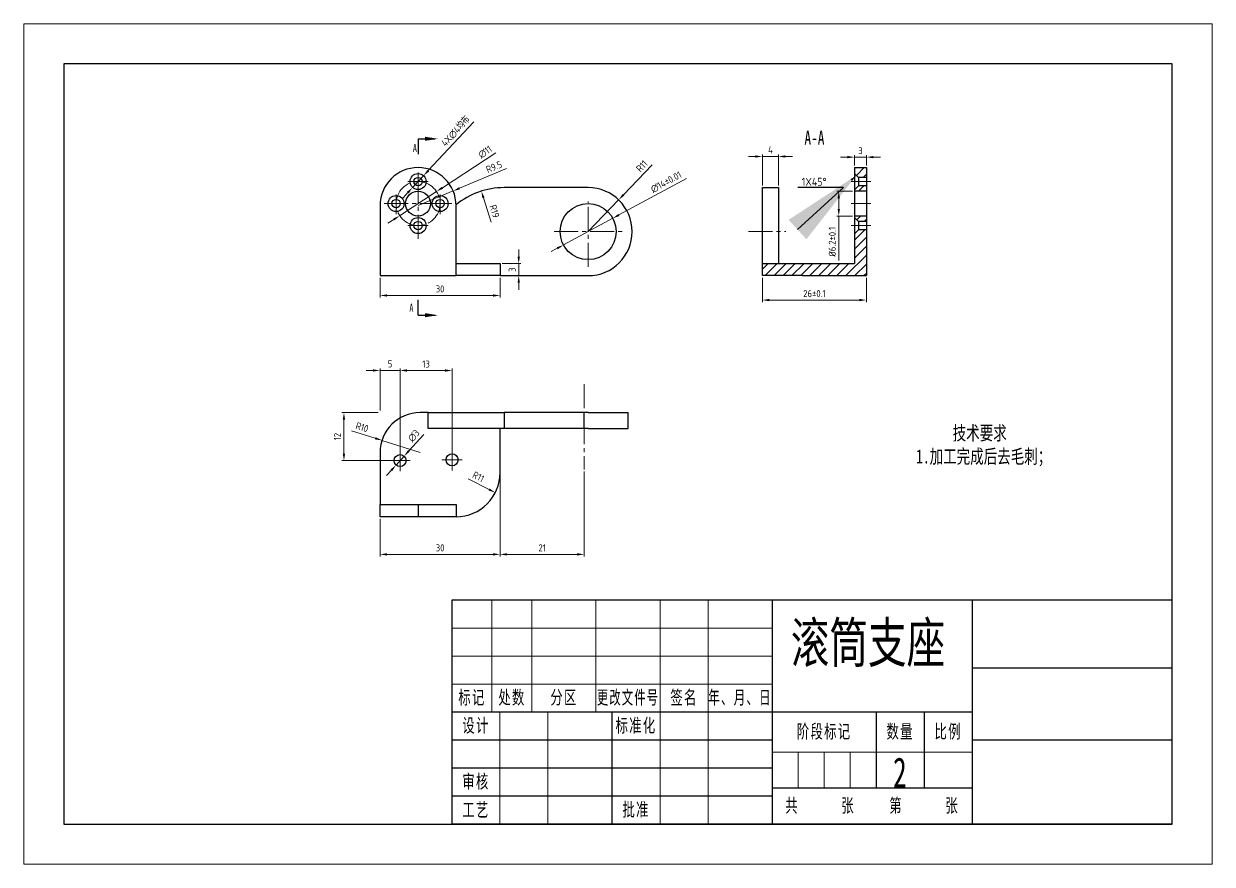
# Model space of a CAD drawing. Header units: millimetres. Extents: x 208 to 276696, y -381762 to 69.
# Drawn here: x 207.6 to 504.6, y -192 to 18 of the extents above; entities that cross this region are included whole.
import ezdxf
from ezdxf import colors
from ezdxf.entities.mleader import LeaderData, LeaderLine
from ezdxf.enums import TextEntityAlignment as Align
from ezdxf.math import Vec2, Vec3

# ---------------------------------------------------------------- set-up
doc = ezdxf.new("R2010")
doc.units = ezdxf.units.MM
doc.header["$LTSCALE"] = 0.5
doc.header["$PDSIZE"] = -5
doc.linetypes.add('点画线', pattern=[18, 12, -2, 2, -2])
doc.layers.get('0').update_dxf_attribs({"lineweight": 30})
doc.layers.add('10', color=7, linetype='Continuous')
doc.layers.add('format', color=7, linetype='Continuous')
for name, color, linetype, lineweight in [('中心线层', 1, '点画线', 15), ('尺寸', 3, 'Continuous', 15), ('尺寸线层', 3, 'Continuous', 15), ('粗实线层', 7, 'Continuous', 30), ('细实线层', 7, 'Continuous', 15)]:
    doc.layers.add(name, color=color, linetype=linetype, lineweight=lineweight)
doc.styles.add('SLDTEXTSTYLE0', font='TXT', dxfattribs={"width": 0.7})
doc.styles.get("Standard").update_dxf_attribs({"font": 'isocp.shx', "bigfont": 'gbcbig.shx'})
doc.styles.add('标准', font='', dxfattribs={"width": 0.667})
doc.styles.add('汉字', font='STFANGSO.TTF', dxfattribs={"width": 0.707})
doc.styles.get('标准').set_extended_font_data('宋体')
doc.dimstyles.new('AM_ISO', dxfattribs={"dimscale": 0.5, "dimtxt": 3.5, "dimasz": 3.5, "dimexe": 1, "dimexo": 1, "dimgap": 1.5, "dimtad": 1, "dimdsep": 46, "dimtxsty": 'Standard', "dimcen": 0, "dimclrd": 256, "dimclre": 256, "dimclrt": 2, "dimadec": 0, "dimazin": 2, "dimtp": 0.1, "dimtm": 0.1, "dimtfac": 0.71, "dimtdec": 3, "dimtmove": 0, "dimatfit": 3, "dimfxl": 1, "dimlwd": -1, "dimlwe": -1, "dimarcsym": 1})
doc.dimstyles.new('AM_ISO$3', dxfattribs={"dimscale": 0.5, "dimtxt": 3.5, "dimasz": 3.5, "dimexe": 1, "dimexo": 1, "dimgap": 1.5, "dimtad": 1, "dimtoh": 1, "dimdsep": 46, "dimtxsty": 'Standard', "dimcen": 0, "dimclrd": 256, "dimclre": 256, "dimclrt": 2, "dimadec": 0, "dimazin": 2, "dimtp": 0.1, "dimtm": 0.1, "dimtfac": 0.71, "dimtofl": 0, "dimtmove": 0, "dimatfit": 0, "dimfxl": 1, "dimlwd": -1, "dimlwe": -1, "dimarcsym": 1})
doc.dimstyles.new('AM_ISO$4', dxfattribs={"dimscale": 0.5, "dimtxt": 3.5, "dimasz": 3.5, "dimexe": 1, "dimexo": 1, "dimgap": 1.5, "dimtad": 1, "dimtoh": 1, "dimdsep": 46, "dimtxsty": 'Standard', "dimcen": 0, "dimclrd": 256, "dimclre": 256, "dimclrt": 2, "dimadec": 0, "dimazin": 2, "dimtp": 0.1, "dimtm": 0.1, "dimtfac": 0.71, "dimtdec": 3, "dimtofl": 0, "dimtmove": 0, "dimatfit": 0, "dimfxl": 1, "dimlwd": -1, "dimlwe": -1, "dimarcsym": 1})

# ---------------------------------------------------------------- blocks, each defined once
blk = doc.blocks.new('*D20')
at = {"layer": 'Defpoints', "color": 0, "transparency": 16777216}
for p in [(314.86, -23.83), (306.09, -27.49)]:
    blk.add_point(p, dxfattribs=at)
at = {"layer": '尺寸', "linetype": 'ByBlock', "transparency": 16777216}
for p, q in [((328.2, -18.25), (316.47, -23.15)), ((306.09, -27.49), (314.86, -23.83))]:
    blk.add_line(p, q, dxfattribs=at)
at = {"layer": '尺寸', "transparency": 16777216}
blk.add_solid([(316.36, -22.88), (316.58, -23.42), (314.86, -23.83)], dxfattribs=at)
at = {"layer": '尺寸', "color": 2, "transparency": 16777216, "insert": (325.07, -17.8), "char_height": 1.75, "attachment_point": 5, "rotation": 22.6589}
blk.add_mtext('R9.5', dxfattribs=at)
blk = doc.blocks.new('*D21')
at = {"layer": 'Defpoints', "color": 0, "transparency": 16777216}
for p in [(326.59, -41.99), (326.59, -44.99), (331.24, -44.99)]:
    blk.add_point(p, dxfattribs=at)
at = {"layer": '尺寸', "linetype": 'ByBlock', "transparency": 16777216}
for p, q in [((331.24, -40.24), (331.24, -38.49)), ((327.09, -41.99), (331.74, -41.99)), ((331.24, -41.99), (331.24, -44.99)), ((327.09, -44.99), (331.74, -44.99)), ((331.24, -46.74), (331.24, -48.49))]:
    blk.add_line(p, q, dxfattribs=at)
at = {"layer": '尺寸', "transparency": 16777216}
for points in [[(330.95, -40.24), (331.53, -40.24), (331.24, -41.99)], [(330.95, -46.74), (331.53, -46.74), (331.24, -44.99)]]:
    blk.add_solid(points, dxfattribs=at)
at = {"layer": '尺寸', "color": 2, "transparency": 16777216, "insert": (329.62, -43.49), "char_height": 1.75, "attachment_point": 5, "rotation": 90}
blk.add_mtext('3', dxfattribs=at)
blk = doc.blocks.new('*D22')
at = {"layer": 'Defpoints', "color": 0, "transparency": 16777216}
for p in [(354.75, -30.66), (342.43, -37.32)]:
    blk.add_point(p, dxfattribs=at)
at = {"layer": '尺寸', "linetype": 'ByBlock', "transparency": 16777216}
for p, q in [((373.2, -20.67), (356.29, -29.82)), ((342.43, -37.32), (354.75, -30.66)), ((340.89, -38.15), (339.35, -38.98))]:
    blk.add_line(p, q, dxfattribs=at)
at = {"layer": '尺寸', "transparency": 16777216}
for points in [[(356.15, -29.57), (356.43, -30.08), (354.75, -30.66)], [(340.76, -37.89), (341.03, -38.4), (342.43, -37.32)]]:
    blk.add_solid(points, dxfattribs=at)
at = {"layer": '尺寸', "color": 2, "transparency": 16777216, "insert": (368.08, -21.6), "char_height": 1.75, "attachment_point": 5, "rotation": 28.4071}
blk.add_mtext('∅14{\\H1x;%%P0.01}', dxfattribs=at)
blk = doc.blocks.new('*D23')
at = {"layer": 'Defpoints', "color": 0, "transparency": 16777216}
for p in [(356.2, -26.05), (348.59, -33.99)]:
    blk.add_point(p, dxfattribs=at)
at = {"layer": '尺寸', "linetype": 'ByBlock', "transparency": 16777216}
for p, q in [((364.62, -17.27), (357.42, -24.78)), ((348.59, -33.99), (356.2, -26.05))]:
    blk.add_line(p, q, dxfattribs=at)
at = {"layer": '尺寸', "transparency": 16777216}
blk.add_solid([(357.2, -24.58), (357.63, -24.99), (356.2, -26.05)], dxfattribs=at)
at = {"layer": '尺寸', "color": 2, "transparency": 16777216, "insert": (362.02, -17.63), "char_height": 1.75, "attachment_point": 5, "rotation": 46.1995}
blk.add_mtext('R11', dxfattribs=at)
blk = doc.blocks.new('*D24')
at = {"layer": 'Defpoints', "color": 0, "transparency": 16777216}
for p in [(310.69, -23.97), (301.49, -30)]:
    blk.add_point(p, dxfattribs=at)
at = {"layer": '尺寸', "linetype": 'ByBlock', "transparency": 16777216}
for p, q in [((325.54, -14.26), (312.16, -23.02)), ((301.49, -30), (310.69, -23.97)), ((300.02, -30.96), (298.56, -31.91))]:
    blk.add_line(p, q, dxfattribs=at)
at = {"layer": '尺寸', "transparency": 16777216}
for points in [[(312, -22.77), (312.32, -23.26), (310.69, -23.97)], [(299.86, -30.71), (300.18, -31.2), (301.49, -30)]]:
    blk.add_solid(points, dxfattribs=at)
at = {"layer": '尺寸', "color": 2, "transparency": 16777216, "insert": (322.85, -14.08), "char_height": 1.75, "attachment_point": 5, "rotation": 33.1973}
blk.add_mtext('∅11', dxfattribs=at)
blk = doc.blocks.new('SW_NOTE_0')
at = {"layer": '10', "color": 0, "insert": (3.94, 4.51), "char_height": 3.5, "attachment_point": 2, "style": 'SLDTEXTSTYLE0'}
blk.add_mtext('A-A', dxfattribs=at)
blk = doc.blocks.new('*D25')
at = {"layer": 'Defpoints', "color": 0, "transparency": 16777216}
for p in [(415.14, -23.89), (411.23, -30.09), (415.14, -30.09)]:
    blk.add_point(p, dxfattribs=at)
at = {"layer": '尺寸', "linetype": 'ByBlock', "transparency": 16777216}
for p, q in [((414.64, -23.89), (410.73, -23.89)), ((411.23, -25.64), (411.23, -28.34)), ((414.64, -30.09), (410.73, -30.09)), ((411.23, -30.09), (411.23, -41.21))]:
    blk.add_line(p, q, dxfattribs=at)
at = {"layer": '尺寸', "transparency": 16777216}
for points in [[(410.94, -25.64), (411.52, -25.64), (411.23, -23.89)], [(410.94, -28.34), (411.52, -28.34), (411.23, -30.09)]]:
    blk.add_solid(points, dxfattribs=at)
at = {"layer": '尺寸', "color": 2, "transparency": 16777216, "insert": (409.6, -36.52), "char_height": 1.75, "attachment_point": 5, "rotation": 90}
blk.add_mtext('%%C6.2%%P0.1', dxfattribs=at)
blk = doc.blocks.new('*D26')
at = {"layer": 'Defpoints', "color": 0, "transparency": 16777216}
for p in [(418.14, -15.37), (415.14, -17.99), (418.14, -17.99)]:
    blk.add_point(p, dxfattribs=at)
at = {"layer": '尺寸', "linetype": 'ByBlock', "transparency": 16777216}
for p, q in [((413.39, -15.37), (411.64, -15.37)), ((415.14, -17.49), (415.14, -14.87)), ((415.14, -15.37), (418.14, -15.37)), ((418.14, -17.49), (418.14, -14.87)), ((419.89, -15.37), (421.64, -15.37))]:
    blk.add_line(p, q, dxfattribs=at)
at = {"layer": '尺寸', "transparency": 16777216}
for points in [[(413.39, -15.08), (413.39, -15.66), (415.14, -15.37)], [(419.89, -15.08), (419.89, -15.66), (418.14, -15.37)]]:
    blk.add_solid(points, dxfattribs=at)
at = {"layer": '尺寸', "color": 2, "transparency": 16777216, "insert": (416.64, -13.75), "char_height": 1.75, "attachment_point": 5}
blk.add_mtext('3', dxfattribs=at)
blk = doc.blocks.new('*D27')
at = {"layer": 'Defpoints', "color": 0, "transparency": 16777216}
for p in [(396.14, -15.21), (392.14, -22.99), (396.14, -22.99)]:
    blk.add_point(p, dxfattribs=at)
at = {"layer": '尺寸', "linetype": 'ByBlock', "transparency": 16777216}
for p, q in [((392.14, -22.49), (392.14, -14.71)), ((396.14, -22.49), (396.14, -14.71)), ((390.39, -15.21), (388.64, -15.21)), ((392.14, -15.21), (396.14, -15.21)), ((397.89, -15.21), (399.64, -15.21))]:
    blk.add_line(p, q, dxfattribs=at)
at = {"layer": '尺寸', "transparency": 16777216}
for points in [[(390.39, -14.92), (390.39, -15.5), (392.14, -15.21)], [(397.89, -14.92), (397.89, -15.5), (396.14, -15.21)]]:
    blk.add_solid(points, dxfattribs=at)
at = {"layer": '尺寸', "color": 2, "transparency": 16777216, "insert": (394.14, -13.59), "char_height": 1.75, "attachment_point": 5}
blk.add_mtext('4', dxfattribs=at)
blk = doc.blocks.new('*D28')
at = {"layer": 'Defpoints', "color": 0, "transparency": 16777216}
for p in [(392.14, -44.99), (418.14, -44.99), (418.14, -51.08)]:
    blk.add_point(p, dxfattribs=at)
at = {"layer": '尺寸', "linetype": 'ByBlock', "transparency": 16777216}
for p, q in [((392.14, -45.49), (392.14, -51.58)), ((418.14, -45.49), (418.14, -51.58)), ((393.89, -51.08), (416.39, -51.08))]:
    blk.add_line(p, q, dxfattribs=at)
at = {"layer": '尺寸', "transparency": 16777216}
for points in [[(393.89, -50.79), (393.89, -51.37), (392.14, -51.08)], [(416.39, -50.79), (416.39, -51.37), (418.14, -51.08)]]:
    blk.add_solid(points, dxfattribs=at)
at = {"layer": '尺寸', "color": 2, "transparency": 16777216, "insert": (405.14, -49.46), "char_height": 1.75, "attachment_point": 5}
blk.add_mtext('26%%P0.1', dxfattribs=at)
blk = doc.blocks.new('*D29')
at = {"layer": 'Defpoints', "color": 0, "transparency": 16777216}
for p in [(302.6, -90.09), (300.58, -92.32)]:
    blk.add_point(p, dxfattribs=at)
at = {"layer": '尺寸', "linetype": 'ByBlock', "transparency": 16777216}
for p, q in [((307.52, -84.64), (303.77, -88.79)), ((300.58, -92.32), (302.6, -90.09)), ((299.41, -93.62), (298.24, -94.92))]:
    blk.add_line(p, q, dxfattribs=at)
at = {"layer": '尺寸', "transparency": 16777216}
for points in [[(303.55, -88.6), (303.99, -88.99), (302.6, -90.09)], [(299.2, -93.42), (299.63, -93.81), (300.58, -92.32)]]:
    blk.add_solid(points, dxfattribs=at)
at = {"layer": '尺寸', "color": 2, "transparency": 16777216, "insert": (305.03, -84.98), "char_height": 1.75, "attachment_point": 5, "rotation": 47.9028}
blk.add_mtext('∅3', dxfattribs=at)
blk = doc.blocks.new('*D31')
at = {"layer": 'Defpoints', "color": 0, "transparency": 16777216}
for p in [(287.57, -79.21), (296.59, -79.21), (301.59, -91.21)]:
    blk.add_point(p, dxfattribs=at)
at = {"layer": '尺寸', "linetype": 'ByBlock', "transparency": 16777216}
for p, q in [((296.09, -79.21), (287.07, -79.21)), ((287.57, -89.46), (287.57, -80.96)), ((301.09, -91.21), (287.07, -91.21))]:
    blk.add_line(p, q, dxfattribs=at)
at = {"layer": '尺寸', "transparency": 16777216}
for points in [[(287.28, -80.96), (287.86, -80.96), (287.57, -79.21)], [(287.28, -89.46), (287.86, -89.46), (287.57, -91.21)]]:
    blk.add_solid(points, dxfattribs=at)
at = {"layer": '尺寸', "color": 2, "transparency": 16777216, "insert": (285.94, -85.21), "char_height": 1.75, "attachment_point": 5, "rotation": 90}
blk.add_mtext('12', dxfattribs=at)
blk = doc.blocks.new('*D32')
at = {"layer": 'Defpoints', "color": 0, "transparency": 16777216}
for p in [(296.59, -68.67), (296.59, -79.21), (301.59, -91.21)]:
    blk.add_point(p, dxfattribs=at)
at = {"layer": '尺寸', "linetype": 'ByBlock', "transparency": 16777216}
for p, q in [((296.59, -78.71), (296.59, -68.17)), ((301.59, -90.71), (301.59, -68.17)), ((294.84, -68.67), (293.09, -68.67)), ((301.59, -68.67), (296.59, -68.67)), ((303.34, -68.67), (305.09, -68.67))]:
    blk.add_line(p, q, dxfattribs=at)
at = {"layer": '尺寸', "transparency": 16777216}
for points in [[(294.84, -68.38), (294.84, -68.96), (296.59, -68.67)], [(303.34, -68.38), (303.34, -68.96), (301.59, -68.67)]]:
    blk.add_solid(points, dxfattribs=at)
at = {"layer": '尺寸', "color": 2, "transparency": 16777216, "insert": (299.09, -67.04), "char_height": 1.75, "attachment_point": 5}
blk.add_mtext('5', dxfattribs=at)
blk = doc.blocks.new('*D34')
at = {"layer": 'Defpoints', "color": 0, "transparency": 16777216}
for p in [(314.59, -68.69), (301.59, -91.21), (314.59, -91.01)]:
    blk.add_point(p, dxfattribs=at)
at = {"layer": '尺寸', "linetype": 'ByBlock', "transparency": 16777216}
for p, q in [((301.59, -90.71), (301.59, -68.19)), ((314.59, -90.51), (314.59, -68.19)), ((303.34, -68.69), (312.84, -68.69))]:
    blk.add_line(p, q, dxfattribs=at)
at = {"layer": '尺寸', "transparency": 16777216}
for points in [[(303.34, -68.4), (303.34, -68.98), (301.59, -68.69)], [(312.84, -68.4), (312.84, -68.98), (314.59, -68.69)]]:
    blk.add_solid(points, dxfattribs=at)
at = {"layer": '尺寸', "color": 2, "transparency": 16777216, "insert": (308.09, -67.07), "char_height": 1.75, "attachment_point": 5}
blk.add_mtext('13', dxfattribs=at)
blk = doc.blocks.new('*D35')
at = {"layer": 'Defpoints', "color": 0, "transparency": 16777216}
for p in [(326.59, -94.21), (296.59, -105.21), (296.59, -114.63)]:
    blk.add_point(p, dxfattribs=at)
at = {"layer": '尺寸', "linetype": 'ByBlock', "transparency": 16777216}
for p, q in [((326.59, -94.71), (326.59, -115.13)), ((296.59, -105.71), (296.59, -115.13)), ((324.84, -114.63), (298.34, -114.63))]:
    blk.add_line(p, q, dxfattribs=at)
at = {"layer": '尺寸', "transparency": 16777216}
for points in [[(298.34, -114.33), (298.34, -114.92), (296.59, -114.63)], [(324.84, -114.33), (324.84, -114.92), (326.59, -114.63)]]:
    blk.add_solid(points, dxfattribs=at)
at = {"layer": '尺寸', "color": 2, "transparency": 16777216, "insert": (311.59, -113), "char_height": 1.75, "attachment_point": 5}
blk.add_mtext('30', dxfattribs=at)
blk = doc.blocks.new('*D36')
at = {"layer": 'Defpoints', "color": 0, "transparency": 16777216}
for p in [(326.59, -93.43), (347.59, -93.43), (326.59, -114.63)]:
    blk.add_point(p, dxfattribs=at)
at = {"layer": '尺寸', "linetype": 'ByBlock', "transparency": 16777216}
for p, q in [((326.59, -93.93), (326.59, -115.13)), ((347.59, -93.93), (347.59, -115.13)), ((345.84, -114.63), (328.34, -114.63))]:
    blk.add_line(p, q, dxfattribs=at)
at = {"layer": '尺寸', "transparency": 16777216}
for points in [[(328.34, -114.33), (328.34, -114.92), (326.59, -114.63)], [(345.84, -114.33), (345.84, -114.92), (347.59, -114.63)]]:
    blk.add_solid(points, dxfattribs=at)
at = {"layer": '尺寸', "color": 2, "transparency": 16777216, "insert": (337.09, -113), "char_height": 1.75, "attachment_point": 5}
blk.add_mtext('21', dxfattribs=at)
blk = doc.blocks.new('*D37')
at = {"layer": 'Defpoints', "color": 0, "transparency": 16777216}
for p in [(296.59, -44.99), (326.59, -44.99), (326.59, -49.94)]:
    blk.add_point(p, dxfattribs=at)
at = {"layer": '尺寸', "linetype": 'ByBlock', "transparency": 16777216}
for p, q in [((296.59, -45.49), (296.59, -50.44)), ((326.59, -45.49), (326.59, -50.44)), ((298.34, -49.94), (324.84, -49.94))]:
    blk.add_line(p, q, dxfattribs=at)
at = {"layer": '尺寸', "transparency": 16777216}
for points in [[(298.34, -49.65), (298.34, -50.23), (296.59, -49.94)], [(324.84, -49.65), (324.84, -50.23), (326.59, -49.94)]]:
    blk.add_solid(points, dxfattribs=at)
at = {"layer": '尺寸', "color": 2, "transparency": 16777216, "insert": (311.59, -48.31), "char_height": 1.75, "attachment_point": 5}
blk.add_mtext('30', dxfattribs=at)
blk = doc.blocks.new('*D47')
at = {"layer": 'Defpoints', "color": 0, "transparency": 16777216}
for p in [(315.59, -94.21), (325.39, -99.21)]:
    blk.add_point(p, dxfattribs=at)
at = {"layer": '尺寸', "linetype": 'ByBlock', "transparency": 16777216}
blk.add_line((318.6, -95.74), (323.83, -98.41), dxfattribs=at)
at = {"layer": '尺寸', "transparency": 16777216}
blk.add_solid([(323.96, -98.15), (323.7, -98.67), (325.39, -99.21)], dxfattribs=at)
at = {"layer": '尺寸', "color": 2, "transparency": 16777216, "insert": (321.17, -95.23), "char_height": 1.75, "attachment_point": 5, "rotation": 332.9418}
blk.add_mtext('R11', dxfattribs=at)
blk = doc.blocks.new('*D48')
at = {"layer": 'Defpoints', "color": 0, "transparency": 16777216}
for p in [(297.07, -86.15), (306.59, -89.21)]:
    blk.add_point(p, dxfattribs=at)
at = {"layer": '尺寸', "linetype": 'ByBlock', "transparency": 16777216}
for p, q in [((289.47, -83.72), (295.4, -85.62)), ((306.59, -89.21), (297.07, -86.15))]:
    blk.add_line(p, q, dxfattribs=at)
at = {"layer": '尺寸', "transparency": 16777216}
blk.add_solid([(295.49, -85.34), (295.31, -85.9), (297.07, -86.15)], dxfattribs=at)
at = {"layer": '尺寸', "color": 2, "transparency": 16777216, "insert": (292.1, -82.85), "char_height": 1.75, "attachment_point": 5, "rotation": 342.2236}
blk.add_mtext('R10', dxfattribs=at)
blk = doc.blocks.new('$CAXA_FRAME_13B17AC1$')
at = {"layer": '粗实线层'}
for p, q in [((95, 138.5), (-95, 138.5)), ((-95, 138.5), (-95, -138.5)), ((95, -138.5), (95, 138.5)), ((-95, -138.5), (95, -138.5))]:
    blk.add_line(p, q, dxfattribs=at)
at = {"layer": '细实线层'}
for p, q in [((105, 148.5), (-105, 148.5)), ((-105, 148.5), (-105, -148.5)), ((105, -148.5), (105, 148.5)), ((-105, -148.5), (105, -148.5))]:
    blk.add_line(p, q, dxfattribs=at)
blk = doc.blocks.new('$CAXA_TITLE_151E506F$')
at = {"layer": '粗实线层'}
for p, q in [((0, 56), (-180, 56)), ((-180, 56), (-180, 0)), ((-100, 56), (-100, 0)), ((-50, 56), (-50, 0)), ((0, 0), (0, 56)), ((0, 39), (-50, 39)), ((-50, 28), (-180, 28)), ((-140, 28), (-140, 0)), ((-74, 28), (-74, 9)), ((-62, 28), (-62, 9)), ((-100, 21), (-180, 21)), ((0, 21), (-50, 21)), ((-100, 14), (-180, 14)), ((-50, 9), (-100, 9)), ((-100, 7), (-180, 7)), ((0, 0), (-180, 0))]:
    blk.add_line(p, q, dxfattribs=at)
at = {"layer": '细实线层'}
for p, q in [((-170, 56), (-170, 28)), ((-160, 56), (-160, 28)), ((-144, 56), (-144, 28)), ((-128, 56), (-128, 0)), ((-116, 56), (-116, 0)), ((-100, 49), (-180, 49)), ((-100, 42), (-180, 42)), ((-100, 35), (-180, 35)), ((-168, 28), (-168, 0)), ((-156, 28), (-156, 0)), ((-50, 18), (-100, 18)), ((-93.5, 18), (-93.5, 9)), ((-87, 18), (-87, 9)), ((-80.5, 18), (-80.5, 9))]:
    blk.add_line(p, q, dxfattribs=at)
at = {"layer": '尺寸线层', "attachment_point": 5, "line_spacing_factor": 1.369753, "style": '标准'}
for s, insert, char_height, width in [('\\T1.1;标记', (-175, 31.5), 3.405, 18), ('\\T1.1;处数', (-165, 31.5), 3.405, 18), ('\\T1.1;分区', (-152, 31.5), 3.405, 30), ('\\T1.1;{\\W0.60886;更改文件号}', (-136, 31.5), 3.4054, 30), ('\\T1.1;签名', (-122, 31.5), 3.405, 22), ('\\T1.1;{\\W0.622239;年、月、日}', (-108, 31.5), 3.4054, 30), ('\\T1.1;设计', (-174, 24.5), 3.405, 22), ('\\T1.1;标准化', (-134, 24.5), 3.405, 22), ('\\T1.1;阶段标记', (-87, 23), 3.405, 50), ('{\\T1.1;数量}', (-68, 23), 3.405, 22), ('\\T1.1;比例', (-56, 23), 3.405, 22), ('\\T1.1;审核', (-174, 10.5), 3.405, 22), ('\\T1.1;共', (-95, 4.5), 3.405, 8), ('\\T1.1;张', (-81, 4.5), 3.405, 8), ('\\T1.1;第', (-69, 4.5), 3.405, 8), ('\\T1.1;张', (-55, 4.5), 3.405, 8), ('\\T1.1;工艺', (-174, 3.5), 3.405, 22), ('\\T1.1;批准', (-134, 3.5), 3.405, 22)]:
    blk.add_mtext(s, dxfattribs=dict(at, insert=insert, char_height=char_height, width=width))
at = {"layer": '尺寸线层', "style": '标准'}
for tag, height, width, p in [('标记C', 3.54, 0.667, (-175, 52.5)), ('处数C', 3.54, 0.667, (-165, 52.5)), ('分区C', 3.54, 0.667, (-152, 52.5)), ('更改文件号C', 3.54, 0.512156, (-136, 52.5)), ('更改签名C', 3.54, 0.459969, (-122, 52.5)), ('更改日期C', 3.54, 0.62723, (-108, 52.5)), ('单位名称', 5.05, 0.667, (-25, 47.5)), ('标记B', 3.54, 0.667, (-175, 45.5)), ('处数B', 3.54, 0.667, (-165, 45.5)), ('分区B', 3.54, 0.667, (-152, 45.5)), ('更改文件号B', 3.54, 0.512156, (-136, 45.5)), ('更改签名B', 3.54, 0.459969, (-122, 45.5)), ('更改日期B', 3.54, 0.62723, (-108, 45.5)), ('材料名称', 5.05, 0.667, (-75, 42)), ('标记A', 3.54, 0.667, (-175, 38.5)), ('处数A', 3.54, 0.667, (-165, 38.5)), ('分区A', 3.54, 0.667, (-152, 38.5)), ('更改文件号A', 3.54, 0.512156, (-136, 38.5)), ('更改签名A', 3.54, 0.459969, (-122, 38.5)), ('更改日期A', 3.54, 0.62723, (-108, 38.5)), ('图纸名称', 5.05, 0.667, (-25, 30)), ('设计', 3.54, 0.667, (-162, 24.5)), ('设计日期', 3.54, 0.667, (-148, 24.5)), ('标准化', 3.54, 0.667, (-122, 24.5)), ('标准化日期', 3.54, 0.569556, (-108, 24.5)), ('阶段标记S', 3.54, 0.229984, (-96.75, 13.5)), ('阶段标记A', 3.54, 0.229984, (-90.25, 13.5)), ('阶段标记B', 3.54, 0.229984, (-83.75, 13.5)), ('阶段标记C', 3.54, 0.229984, (-77.25, 13.5)), ('重量', 3.54, 0.667, (-68, 13.5)), ('图纸比例', 3.54, 0.524733, (-56, 13.5)), ('审核', 3.54, 0.667, (-162, 10.5)), ('审核日期', 3.54, 0.667, (-148, 10.5)), ('图纸编号', 5.05, 0.667, (-25.07, 9.53)), ('页数', 3.54, 0.667, (-88, 4.5)), ('页码', 3.54, 0.667, (-62, 4.5)), ('工艺', 3.54, 0.667, (-162, 3.5)), ('工艺日期', 3.54, 0.667, (-148, 3.5)), ('批准', 3.54, 0.667, (-122, 3.5)), ('批准日期', 3.54, 0.667, (-108, 3.5))]:
    blk.add_attdef(tag, text='', height=height, dxfattribs=dict(at, width=width)).set_placement(p, align=Align.MIDDLE_CENTER)
blk = doc.blocks.new('*D103')
at = {"layer": 'Defpoints', "color": 0, "transparency": 16777216}
for p in [(321.91, -23.86), (327.59, -41.99)]:
    blk.add_point(p, dxfattribs=at)
at = {"layer": '尺寸', "linetype": 'ByBlock', "transparency": 16777216}
blk.add_line((324.33, -31.58), (322.43, -25.52), dxfattribs=at)
at = {"layer": '尺寸', "transparency": 16777216}
blk.add_solid([(322.71, -25.44), (322.15, -25.61), (321.91, -23.86)], dxfattribs=at)
at = {"layer": '尺寸', "color": 2, "transparency": 16777216, "insert": (325.19, -28.9), "char_height": 1.75, "attachment_point": 5, "rotation": 287.4017}
blk.add_mtext('R19', dxfattribs=at)
blk = doc.blocks.new('*D105')
at = {"layer": 'Defpoints', "color": 0, "transparency": 16777216}
for p in [(307.45, -20.02), (304.73, -22.95)]:
    blk.add_point(p, dxfattribs=at)
at = {"layer": '尺寸', "linetype": 'ByBlock', "transparency": 16777216}
for p, q in [((320.01, -6.54), (308.65, -18.74)), ((304.73, -22.95), (307.45, -20.02)), ((303.53, -24.23), (302.34, -25.51))]:
    blk.add_line(p, q, dxfattribs=at)
at = {"layer": '尺寸', "transparency": 16777216}
for points in [[(308.43, -18.54), (308.86, -18.94), (307.45, -20.02)], [(303.32, -24.03), (303.75, -24.43), (304.73, -22.95)]]:
    blk.add_solid(points, dxfattribs=at)
at = {"layer": '尺寸', "color": 2, "transparency": 16777216, "insert": (315.5, -8.91), "char_height": 1.75, "width": 12.2671, "attachment_point": 5, "rotation": 47.0396}
blk.add_mtext('4X∅4均布', dxfattribs=at)

msp = doc.modelspace()

# ---------------------------------------------------------------- hatches: boundary and pattern name
at = {"layer": '细实线层', "ltscale": 0.001}
h = msp.add_hatch(dxfattribs=at)
h.set_pattern_fill('ANSI31', color=256, scale=0.5)
h.paths.add_polyline_path([(418.137, -17.985), (415.137, -17.985), (415.137, -19.435), (416.137, -20.435), (418.137, -20.435)])
h.paths.add_polyline_path([(418.137, -22.535), (416.137, -22.535), (415.137, -23.535), (415.137, -23.885), (418.137, -23.885)])
h.paths.add_polyline_path([(418.137, -30.085), (415.137, -30.085), (415.137, -30.435), (416.137, -31.435), (418.137, -31.435)])
h.paths.add_polyline_path([(418.137, -33.535), (416.137, -33.535), (415.137, -34.535), (415.137, -41.985), (402.137, -41.985), (392.137, -41.985), (392.137, -44.985), (402.137, -44.985), (418.137, -44.985)])

# ---------------------------------------------------------------- linework, layer by layer
at = {"layer": 'format', "color": 7}
for p, q in [((306.09, -10.79), (306.09, -14.62)), ((306.09, -10.79), (310.377, -10.79)), ((306.09, -54.862), (306.09, -51.032)), ((306.09, -54.862), (310.377, -54.862))]:
    msp.add_line(p, q, dxfattribs=at)
for points in [[(311.034, -10.786), (307.859, -11.294), (307.859, -10.278)], [(311.034, -54.866), (307.859, -54.358), (307.859, -55.374)]]:
    msp.add_solid(points, dxfattribs=at)
at = {"layer": '中心线层'}
for p, q in [((306.09, -24.128), (306.09, -19.234)), ((306.09, -35.794), (306.09, -19.482)), ((303.549, -21.485), (308.631, -21.485)), ((419.206, -21.485), (414.291, -21.485)), ((300.59, -29.628), (300.59, -24.734)), ((311.59, -29.628), (311.59, -24.734)), ((348.59, -42.794), (348.59, -26.482)), ((297.62, -26.985), (314.561, -26.985)), ((298.049, -26.985), (303.131, -26.985)), ((309.049, -26.985), (314.131, -26.985)), ((419.206, -26.985), (414.291, -26.985)), ((303.549, -32.485), (308.631, -32.485)), ((306.09, -35.128), (306.09, -30.234)), ((419.206, -32.485), (414.291, -32.485)), ((340.12, -33.985), (357.061, -33.985)), ((388.631, -33.985), (398.036, -33.985)), ((347.59, -72.13), (347.59, -93.426)), ((301.59, -93.848), (301.59, -88.955)), ((314.59, -93.653), (314.59, -88.759)), ((299.049, -91.206), (304.131, -91.206)), ((312.049, -91.01), (317.131, -91.01))]:
    msp.add_line(p, q, dxfattribs=at)
msp.add_circle((306.09, -26.985), 5.5, dxfattribs=at)
at = {"layer": '尺寸'}
msp.add_solid([(414.546, -21.335), (414.151, -20.905), (415.637, -19.935)], dxfattribs=at)
at = {"layer": '粗实线层'}
for p, q in [((415.137, -17.985), (415.137, -41.985)), ((415.137, -17.985), (418.137, -17.985)), ((418.137, -20.435), (416.137, -20.435)), ((416.137, -20.435), (416.137, -22.535)), ((418.137, -17.985), (418.137, -44.985)), ((348.59, -22.985), (327.59, -22.985)), ((392.137, -22.985), (396.137, -22.985)), ((392.137, -41.985), (392.137, -22.985)), ((396.137, -22.985), (396.137, -41.985)), ((418.137, -22.535), (416.137, -22.535)), ((418.137, -23.885), (415.137, -23.885)), ((296.59, -27.485), (296.59, -44.985)), ((315.59, -41.985), (315.59, -27.485)), ((418.137, -30.085), (415.137, -30.085)), ((418.137, -31.435), (416.137, -31.435)), ((416.137, -31.435), (416.137, -33.535)), ((418.137, -33.535), (416.137, -33.535)), ((315.59, -44.985), (315.59, -41.985)), ((315.59, -41.985), (326.59, -41.985)), ((326.59, -41.985), (326.59, -44.985)), ((392.137, -44.985), (392.137, -41.985)), ((392.137, -41.985), (402.137, -41.985)), ((402.137, -41.985), (415.137, -41.985)), ((296.59, -44.985), (315.59, -44.985)), ((326.59, -44.985), (315.59, -44.985)), ((326.59, -44.985), (348.59, -44.985)), ((402.137, -44.985), (392.137, -44.985)), ((402.137, -44.985), (418.137, -44.985)), ((308.59, -79.206), (306.59, -79.206)), ((308.59, -83.206), (308.59, -79.206)), ((308.59, -79.206), (327.59, -79.206)), ((327.59, -79.206), (327.59, -83.206)), ((348.59, -79.206), (327.59, -79.206)), ((347.59, -83.206), (347.59, -79.206)), ((348.59, -79.206), (358.59, -79.206)), ((358.59, -83.206), (358.59, -79.206)), ((327.59, -83.206), (308.59, -83.206)), ((326.59, -94.206), (326.59, -83.206)), ((348.59, -83.206), (327.59, -83.206)), ((348.59, -83.206), (358.59, -83.206)), ((296.59, -89.206), (296.59, -102.206)), ((296.59, -105.206), (296.59, -102.206)), ((296.59, -102.206), (306.09, -102.206)), ((306.09, -102.206), (306.09, -105.206)), ((306.09, -102.206), (315.59, -102.206)), ((315.59, -102.206), (315.59, -105.206)), ((306.09, -105.206), (296.59, -105.206)), ((315.59, -105.206), (306.09, -105.206))]:
    msp.add_line(p, q, dxfattribs=at)
at = {"layer": '粗实线层', "ltscale": 0.001}
for p, q in [((416.137, -20.435), (415.137, -19.435)), ((416.137, -22.535), (415.137, -23.535)), ((415.137, -30.435), (416.137, -31.435)), ((416.137, -33.535), (415.137, -34.535))]:
    msp.add_line(p, q, dxfattribs=at)
for centre in [(306.09, -21.485), (300.59, -26.985), (311.59, -26.985), (306.09, -32.485)]:
    msp.add_circle(centre, 2, dxfattribs=at)
at = {"layer": '粗实线层'}
for centre, radius in [((306.09, -21.485), 1.05), ((300.59, -26.985), 1.05), ((306.09, -26.985), 3.1), ((311.59, -26.985), 1.05), ((348.59, -33.985), 7), ((306.09, -32.485), 1.05), ((301.59, -91.206), 1.5), ((314.59, -91.01), 1.5)]:
    msp.add_circle(centre, radius, dxfattribs=at)
for centre, radius, start, end in [((306.09, -27.485), 9.5, 90, 180), ((306.09, -27.485), 9.5, 0, 90), ((327.59, -41.985), 19, 90, 129.17742), ((348.59, -33.985), 11, 270, 90), ((306.59, -89.206), 10, 90, 180), ((315.59, -94.206), 11, 270, 0)]:
    msp.add_arc(centre, radius, start, end, dxfattribs=at)

# ---------------------------------------------------------------- block references
at = {"layer": '10'}
msp.add_blockref('SW_NOTE_0', (401.209, -13.297), dxfattribs=at)
at = {"layer": '粗实线层', "rotation": 270}
msp.add_blockref('$CAXA_FRAME_13B17AC1$', (356.055, -87.049), dxfattribs=at)
at = {"layer": '粗实线层'}
msp.add_blockref('$CAXA_TITLE_151E506F$', (494.555, -182.049), dxfattribs=at)

# ---------------------------------------------------------------- texts
at = {"attachment_point": 1, "style": '汉字'}
for s, width, insert, char_height in [('\\pi15.855;技术要求\\P\\pi0;    1.加工完成后去毛刺；\\P ', 54.6895, (423.842, -82.559), 3.5), ('滚筒支座 ', 75.69103, (399.241, -131.683), 10)]:
    msp.add_mtext_dynamic_manual_height_columns(s, width=width, gutter_width=12.5, heights=[0], dxfattribs=dict(at, insert=insert, char_height=char_height))
at = {"layer": 'format', "color": 7, "char_height": 2, "attachment_point": 1, "style": 'SLDTEXTSTYLE0'}
for insert in [(304.796, -12.122), (303.926, -52.004)]:
    msp.add_mtext('A', dxfattribs=dict(at, insert=insert))
at = {"layer": '尺寸', "insert": (424.795, -165.365), "char_height": 7.5, "attachment_point": 1, "style": '标准'}
msp.add_mtext_dynamic_manual_height_columns('2', width=12.19954, gutter_width=12.5, heights=[0], dxfattribs=at)

# ---------------------------------------------------------------- dimensions: what is measured, and where the dimension line sits
at = {"layer": '尺寸'}
dim = msp.add_diameter_dim_2p(p1=(304.727, -22.949), p2=(307.453, -20.022), text='4X<>均布', dimstyle='AM_ISO$3', override={"dimtoh": 0, "dimtdec": 3, "dimtofl": 1, "dimatfit": 3}, dxfattribs=at)
dim.commit()
dim.dimension.update_dxf_attribs({"geometry": '*D105', "text_midpoint": (316.735, -10.054), "dimtype": 163})
dim = msp.add_diameter_dim_2p(p1=(301.488, -29.997), p2=(310.693, -23.974), dimstyle='AM_ISO$3', override={"dimtoh": 0, "dimtdec": 3, "dimtofl": 1, "dimatfit": 3}, dxfattribs=at)
dim.commit()
dim.dimension.update_dxf_attribs({"geometry": '*D24', "text_midpoint": (323.74, -15.437), "dimtype": 163})
for base, p1, p2, picture, middle in [((396.137, -15.213), (392.137, -22.985), (396.137, -22.985), '*D27', (394.137, -13.588)), ((418.137, -15.371), (415.137, -17.985), (418.137, -17.985), '*D26', (416.637, -13.746)), ((296.59, -68.67), (301.59, -91.206), (296.59, -79.206), '*D32', (299.09, -67.045)), ((314.59, -68.691), (301.59, -91.206), (314.59, -91.01), '*D34', (308.09, -67.066)), ((296.59, -114.626), (326.59, -94.206), (296.59, -105.206), '*D35', (311.59, -113.001)), ((326.59, -114.626), (347.59, -93.426), (326.59, -93.426), '*D36', (337.09, -113.001))]:
    dim = msp.add_linear_dim(base=base, p1=p1, p2=p2, dimstyle='AM_ISO', dxfattribs=at)
    dim.commit()
    dim.dimension.update_dxf_attribs({"geometry": picture, "text_midpoint": middle})
for center, mpoint, picture, middle in [((306.09, -27.485), (314.857, -23.826), '*D20', (325.7, -19.299)), ((348.59, -33.985), (356.204, -26.046), '*D23', (363.194, -18.757)), ((327.59, -41.985), (321.908, -23.855), '*D103', (323.643, -29.39)), ((315.59, -94.206), (325.386, -99.21), '*D47', (320.433, -96.679))]:
    dim = msp.add_radius_dim(center=center, mpoint=mpoint, dimstyle='AM_ISO$4', override={"dimtoh": 0, "dimtofl": 1, "dimatfit": 3}, dxfattribs=at)
    dim.commit()
    dim.dimension.update_dxf_attribs({"geometry": picture, "text_midpoint": middle, "dimtype": 164})
dim = msp.add_diameter_dim_2p(p1=(342.433, -37.316), p2=(354.747, -30.655), text='<>{\\H1x;%%P0.01}', dimstyle='AM_ISO', dxfattribs=at)
dim.commit()
dim.dimension.update_dxf_attribs({"geometry": '*D22', "text_midpoint": (368.849, -23.028), "dimtype": 163})
dim = msp.add_linear_dim(base=(411.23, -30.085), p1=(415.137, -23.885), p2=(415.137, -30.085), angle=90, text='%%C<>%%P0.1', dimstyle='AM_ISO', dxfattribs=at)
dim.commit()
dim.dimension.update_dxf_attribs({"geometry": '*D25', "text_midpoint": (409.604, -36.523)})
for base, p1, p2, picture, middle in [((331.242, -44.985), (326.59, -41.985), (326.59, -44.985), '*D21', (329.617, -43.485)), ((287.568, -79.206), (301.59, -91.206), (296.59, -79.206), '*D31', (285.943, -85.206))]:
    dim = msp.add_linear_dim(base=base, p1=p1, p2=p2, angle=90, dimstyle='AM_ISO', dxfattribs=at)
    dim.commit()
    dim.dimension.update_dxf_attribs({"geometry": picture, "text_midpoint": middle})
dim = msp.add_linear_dim(base=(326.59, -49.937), p1=(296.59, -44.985), p2=(326.59, -44.985), dimstyle='AM_ISO', dxfattribs=at)
dim.commit()
dim.dimension.update_dxf_attribs({"geometry": '*D37', "text_midpoint": (311.59, -49.937), "dimtype": 160})
dim = msp.add_linear_dim(base=(418.137, -51.081), p1=(392.137, -44.985), p2=(418.137, -44.985), text='<>%%P0.1', dimstyle='AM_ISO', override={"dimpost": ''}, dxfattribs=at)
dim.commit()
dim.dimension.update_dxf_attribs({"geometry": '*D28', "text_midpoint": (405.137, -49.456)})
dim = msp.add_radius_dim(center=(306.59, -89.206), mpoint=(297.068, -86.153), dimstyle='AM_ISO$4', override={"dimtoh": 0, "dimtofl": 1, "dimatfit": 3}, dxfattribs=at)
dim.commit()
dim.dimension.update_dxf_attribs({"geometry": '*D48', "text_midpoint": (292.1, -82.854)})
dim = msp.add_diameter_dim_2p(p1=(300.585, -92.319), p2=(302.596, -90.093), dimstyle='AM_ISO$3', override={"dimtoh": 0, "dimtdec": 3, "dimtofl": 1, "dimatfit": 3}, dxfattribs=at)
dim.commit()
dim.dimension.update_dxf_attribs({"geometry": '*D29', "text_midpoint": (305.026, -84.979)})

# ---------------------------------------------------------------- leaders
ml = msp.add_multileader_mtext('Standard', dxfattribs=at)
ml.set_content('1X45%%D', color=256)
ml.set_leader_properties()
ml.build(insert=Vec2(0, 0))
ml.multileader.update_dxf_attribs({"text_right_attachment_type": 6, "arrow_head_size": 20})
ctx = ml.context
ctx.base_point, ctx.char_height, ctx.arrow_head_size, ctx.plane_origin = Vec3(399.782, -21.537), 2, 20, Vec3(415.637, -19.935)
ctx.right_attachment, ctx.text_align_type = 6, 2
notes = []
notes.append((ctx, [(0, (1, 1, 0), (412.372, -22.937), (-1, 0), 2.19, [(0, [(415.637, -19.935)], 0, [])])]))
ctx.mtext.insert, ctx.mtext.alignment, ctx.mtext.flow_direction = Vec3(408.182, -20.537), 3, 5
for ctx, leaders in notes:
    for number, flags, end, landing, length, lines in leaders:
        leader = LeaderData()
        leader.index, (leader.has_last_leader_line, leader.has_dogleg_vector, leader.attachment_direction) = number, flags
        leader.last_leader_point, leader.dogleg_vector, leader.dogleg_length = Vec3(end), Vec3(landing), length
        for number, points, colour, breaks in lines:
            line = LeaderLine()
            line.index, line.vertices, line.color, line.breaks = number, Vec3.list(points), colors.encode_raw_color(colour), breaks
            leader.lines.append(line)
        ctx.leaders.append(leader)

doc.saveas('drawing.dxf')
